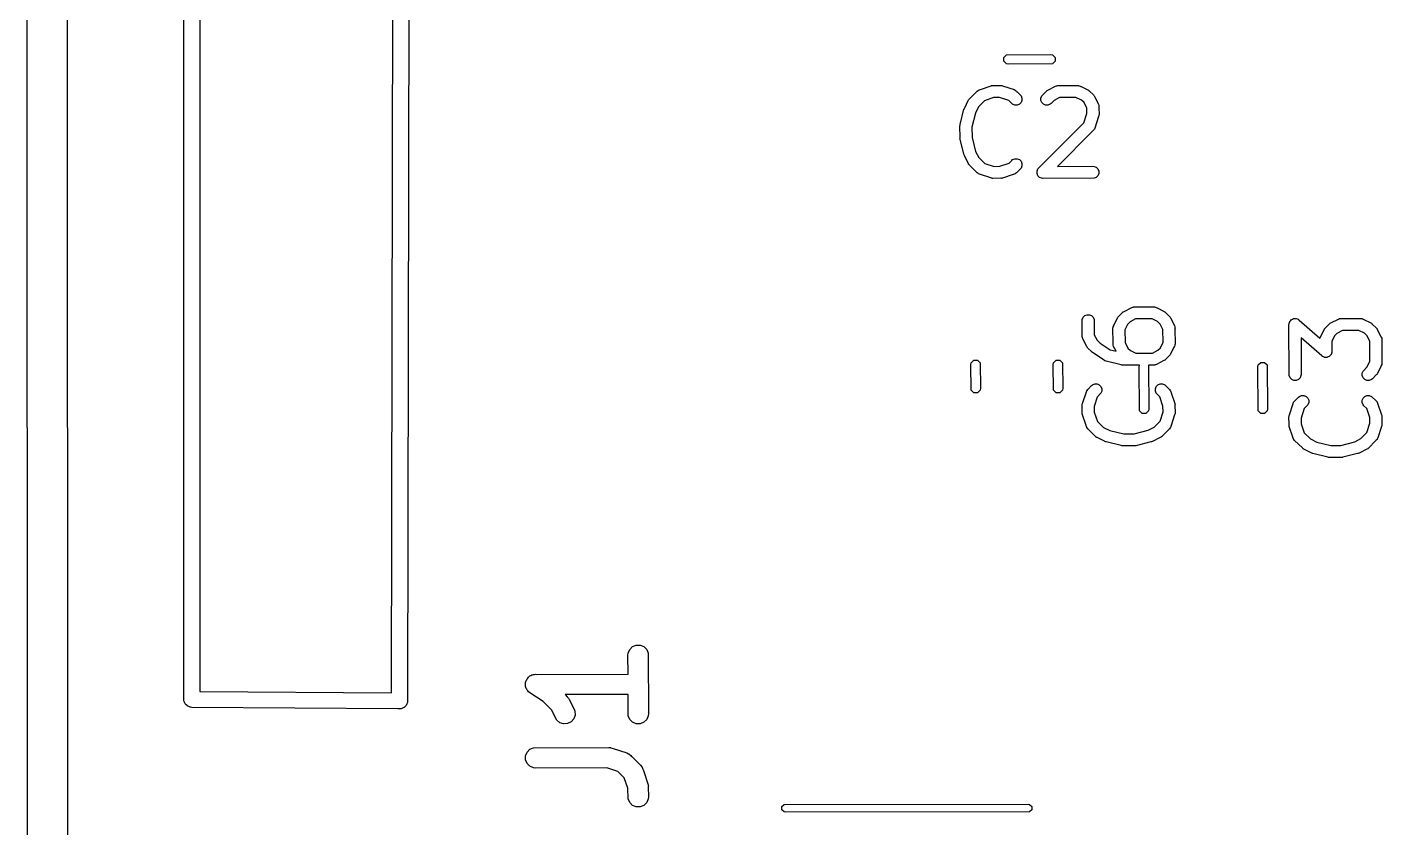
# Model space of a CAD drawing. Extents: x 94 to 206, y -143 to -44.
# Drawn here: x 129.49 to 146.26, y -108.62 to -98.71 of the extents above; entities that cross this region are included whole.
import ezdxf

# ---------------------------------------------------------------- set-up
doc = ezdxf.new("R2010")
doc.units = 0
doc.layers.add('BLACK', color=7, linetype='CONTINUOUS')

msp = doc.modelspace()

# ---------------------------------------------------------------- linework, layer by layer
at = {"layer": 'BLACK', "linetype": 'CONTINUOUS'}
for p, q in [((129.494804, -117.898773), (129.49, -80.07)), ((129.985233, -80.319975), (129.989968, -117.604773)), ((131.431919, -107.03233), (131.43, -83.7875)), ((134.243044, -83.807091), (134.2, -107.052693)), ((131.628088, -83.887482), (131.629991, -106.935107)), ((134.002105, -106.951808), (134.044817, -83.885668)), ((141.580815, -99.089539), (141.613287, -99.057067)), ((141.580815, -99.135461), (141.580815, -99.089539)), ((141.613287, -99.057067), (142.158752, -99.0525)), ((142.158752, -99.0525), (142.181713, -99.057067)), ((142.181713, -99.057067), (142.214185, -99.089539)), ((142.214185, -99.089539), (142.214185, -99.135461)), ((141.613287, -99.167933), (141.580815, -99.135461)), ((141.636248, -99.1725), (141.613287, -99.167933)), ((142.181713, -99.167933), (141.636248, -99.1725)), ((142.214185, -99.135461), (142.181713, -99.167933)), ((141.289611, -99.486379), (141.421401, -99.441168)), ((141.421401, -99.441168), (141.428656, -99.439518)), ((141.428656, -99.439518), (141.430487, -99.43876)), ((141.430487, -99.43876), (141.432083, -99.438739)), ((141.432083, -99.438739), (141.435738, -99.437908)), ((141.435738, -99.437908), (141.445038, -99.438569)), ((141.445038, -99.438569), (141.540357, -99.437319)), ((141.540357, -99.437319), (141.547762, -99.438048)), ((141.547762, -99.438048), (141.549737, -99.437908)), ((141.549737, -99.437908), (141.551223, -99.438389)), ((141.551223, -99.438389), (141.554989, -99.43876)), ((141.554989, -99.43876), (141.564352, -99.442638)), ((141.564352, -99.442638), (141.706931, -99.488787)), ((142.221102, -99.445237), (142.234833, -99.439982)), ((142.234833, -99.439982), (142.237522, -99.43979)), ((142.237522, -99.43979), (142.240011, -99.43876)), ((142.240011, -99.43876), (142.25308, -99.438685)), ((142.25308, -99.438685), (142.264023, -99.437908)), ((142.264023, -99.437908), (142.266132, -99.438611)), ((142.266132, -99.438611), (142.492738, -99.437319)), ((142.492738, -99.437319), (142.50737, -99.43876)), ((142.50737, -99.43876), (142.509859, -99.439791)), ((142.509859, -99.439791), (142.512547, -99.439982)), ((142.512547, -99.439982), (142.52554, -99.446286)), ((141.144664, -99.613508), (141.145761, -99.612388)), ((141.145761, -99.612388), (141.147774, -99.609192)), ((141.147774, -99.609192), (141.155297, -99.602667)), ((141.155297, -99.602667), (141.249229, -99.506905)), ((141.249229, -99.506905), (141.260594, -99.497577)), ((141.260594, -99.497577), (141.263084, -99.496545)), ((141.263084, -99.496545), (141.265119, -99.494781)), ((141.265119, -99.494781), (141.278081, -99.490334)), ((141.278081, -99.490334), (141.287631, -99.486379)), ((141.287631, -99.486379), (141.289611, -99.486379)), ((141.453904, -99.587203), (141.340635, -99.626061)), ((141.525283, -99.586267), (141.453904, -99.587203)), ((141.641476, -99.623876), (141.525283, -99.586267)), ((141.706931, -99.488787), (141.720356, -99.494781)), ((141.720356, -99.494781), (141.722391, -99.496546)), ((141.722391, -99.496546), (141.724882, -99.497578)), ((141.724882, -99.497578), (141.736383, -99.508681)), ((141.736383, -99.508681), (141.742463, -99.513955)), ((141.742463, -99.513955), (141.743039, -99.515108)), ((141.743039, -99.515108), (141.783866, -99.554524)), ((141.783866, -99.554524), (141.793193, -99.565889)), ((141.793193, -99.565889), (141.804392, -99.592925)), ((141.804392, -99.592925), (141.804392, -99.622188)), ((142.038227, -99.592926), (142.049426, -99.565889)), ((142.038227, -99.622188), (142.038227, -99.592926)), ((142.049426, -99.565889), (142.106372, -99.506905)), ((142.106372, -99.506905), (142.112121, -99.502186)), ((142.112121, -99.502186), (142.113421, -99.500688)), ((142.113421, -99.500688), (142.114834, -99.49996)), ((142.114834, -99.49996), (142.117737, -99.497578)), ((142.117737, -99.497578), (142.126547, -99.493928)), ((142.126547, -99.493928), (142.221102, -99.445237)), ((142.270214, -99.58723), (142.201463, -99.622633)), ((142.47295, -99.586074), (142.270214, -99.58723)), ((142.541572, -99.619371), (142.47295, -99.586074)), ((142.52554, -99.446286), (142.534406, -99.449959)), ((142.534406, -99.449959), (142.535628, -99.451181)), ((142.535628, -99.451181), (142.621517, -99.492856)), ((142.621517, -99.492856), (142.627816, -99.49682)), ((142.627816, -99.49682), (142.629644, -99.497578)), ((142.629644, -99.497578), (142.630814, -99.498708)), ((142.630814, -99.498708), (142.63396, -99.500688)), ((142.63396, -99.500688), (142.639592, -99.507182)), ((142.639592, -99.507182), (142.688628, -99.554524)), ((142.688628, -99.554524), (142.693346, -99.560273)), ((142.693346, -99.560273), (142.694845, -99.561573)), ((142.694845, -99.561573), (142.695572, -99.562986)), ((142.695572, -99.562986), (142.697955, -99.565889)), ((142.697955, -99.565889), (142.701604, -99.574699)), ((142.701604, -99.574699), (142.750296, -99.669254)), ((141.041403, -99.918589), (141.086644, -99.732224)), ((141.086644, -99.732224), (141.087029, -99.731144)), ((141.087029, -99.731144), (141.087068, -99.730605)), ((141.087068, -99.730605), (141.087653, -99.729397)), ((141.087653, -99.729397), (141.091591, -99.718378)), ((141.091591, -99.718378), (141.095675, -99.712866)), ((141.095675, -99.712866), (141.139942, -99.621635)), ((141.139942, -99.621635), (141.143906, -99.615335)), ((141.143906, -99.615335), (141.144664, -99.613508)), ((141.266356, -99.701786), (141.227631, -99.781596)), ((141.340635, -99.626061), (141.266356, -99.701786)), ((141.689165, -99.669917), (141.641476, -99.623876)), ((141.716201, -99.681116), (141.689165, -99.669917)), ((141.745464, -99.681116), (141.716201, -99.681116)), ((141.7725, -99.669917), (141.745464, -99.681116)), ((141.793193, -99.649224), (141.7725, -99.669917)), ((141.804392, -99.622188), (141.793193, -99.649224)), ((142.049426, -99.649225), (142.038227, -99.622188)), ((142.070118, -99.669917), (142.049426, -99.649225)), ((142.097155, -99.681116), (142.070118, -99.669917)), ((142.126417, -99.681116), (142.097155, -99.681116)), ((142.153454, -99.669917), (142.126417, -99.681116)), ((142.164819, -99.66059), (142.153454, -99.669917)), ((142.201463, -99.622633), (142.164819, -99.66059)), ((142.572899, -99.649615), (142.541572, -99.619371)), ((142.608421, -99.718596), (142.572899, -99.649615)), ((142.609265, -99.782959), (142.608421, -99.718596)), ((142.750296, -99.669254), (142.755551, -99.682985)), ((142.755551, -99.682985), (142.755742, -99.685674)), ((142.755742, -99.685674), (142.756773, -99.688163)), ((142.756773, -99.688163), (142.756966, -99.702904)), ((142.756966, -99.702904), (142.757625, -99.712175)), ((142.757625, -99.712175), (142.757108, -99.713725)), ((142.757108, -99.713725), (142.758214, -99.798033)), ((141.036786, -99.94089), (141.037037, -99.938336)), ((141.038053, -100.079469), (141.036786, -99.94089)), ((141.036875, -99.937244), (141.037329, -99.935372)), ((141.037037, -99.938336), (141.036875, -99.937244)), ((141.037329, -99.935372), (141.038227, -99.926258)), ((141.038227, -99.926258), (141.041403, -99.918589)), ((141.227631, -99.781596), (141.185605, -99.954719)), ((142.001807, -100.470651), (142.571826, -99.89863)), ((142.571826, -99.89863), (142.609265, -99.782959)), ((142.752895, -99.822025), (142.706746, -99.964607)), ((142.756773, -99.812665), (142.752895, -99.822025)), ((142.757143, -99.808901), (142.756773, -99.812665)), ((142.757625, -99.807414), (142.757143, -99.808901)), ((142.758214, -99.798033), (142.757484, -99.805439)), ((142.757484, -99.805439), (142.757625, -99.807414)), ((141.036875, -100.087393), (141.038053, -100.079469)), ((141.038209, -100.096417), (141.036875, -100.087393)), ((141.038227, -100.098379), (141.038209, -100.096417)), ((141.038649, -100.0994), (141.038227, -100.098379)), ((141.039025, -100.101937), (141.038649, -100.0994)), ((141.086542, -100.286635), (141.039025, -100.101937)), ((141.185605, -99.954719), (141.186747, -100.079491)), ((141.186747, -100.079491), (141.231365, -100.252921)), ((142.679301, -100.001278), (142.243789, -100.438318)), ((142.681578, -100.00014), (142.679301, -100.001278)), ((142.689249, -99.991295), (142.681578, -100.00014)), ((142.697956, -99.982558), (142.689249, -99.991295)), ((142.698987, -99.980067), (142.697956, -99.982558)), ((142.700752, -99.978033), (142.698987, -99.980067)), ((142.706746, -99.964607), (142.700752, -99.978033)), ((141.231365, -100.252921), (141.270057, -100.328058)), ((141.087068, -100.294032), (141.086542, -100.286635)), ((141.09127, -100.305014), (141.087068, -100.294032)), ((141.091591, -100.306259), (141.09127, -100.305014)), ((141.091913, -100.306694), (141.091591, -100.306259)), ((141.092323, -100.307764), (141.091913, -100.306694)), ((141.141013, -100.402316), (141.092323, -100.307764)), ((141.144663, -100.411128), (141.141013, -100.402316)), ((141.147046, -100.414032), (141.144663, -100.411128)), ((141.147774, -100.415445), (141.147046, -100.414032)), ((141.149272, -100.416744), (141.147774, -100.415445)), ((141.153991, -100.422494), (141.149272, -100.416744)), ((141.24216, -100.508979), (141.153991, -100.422494)), ((141.270057, -100.328058), (141.344265, -100.400848)), ((141.344265, -100.400848), (141.460192, -100.43837)), ((141.460192, -100.43837), (141.53157, -100.437434)), ((141.53157, -100.437434), (141.644277, -100.398769)), ((141.644277, -100.398769), (141.677799, -100.364048)), ((141.677799, -100.364048), (141.689165, -100.35472)), ((141.689165, -100.35472), (141.716201, -100.343521)), ((141.716201, -100.343521), (141.745464, -100.343521)), ((141.745464, -100.343521), (141.7725, -100.354719)), ((141.7725, -100.354719), (141.793193, -100.375412)), ((141.793193, -100.375412), (141.804392, -100.402448)), ((141.804392, -100.431711), (141.793194, -100.458747)), ((141.804392, -100.402448), (141.804392, -100.431711)), ((142.243789, -100.438318), (142.683214, -100.437319)), ((142.683214, -100.437319), (142.697846, -100.43876)), ((142.697846, -100.43876), (142.724882, -100.449959)), ((142.724882, -100.449959), (142.745574, -100.470651)), ((141.243012, -100.510683), (141.24216, -100.508979)), ((141.250656, -100.517313), (141.243012, -100.510683)), ((141.260594, -100.527061), (141.250656, -100.517313)), ((141.263084, -100.528092), (141.260594, -100.527061)), ((141.265119, -100.529857), (141.263084, -100.528092)), ((141.278545, -100.535851), (141.265119, -100.529857)), ((141.421126, -100.582), (141.278545, -100.535851)), ((141.430487, -100.585878), (141.421126, -100.582)), ((141.43425, -100.586248), (141.430487, -100.585878)), ((141.435738, -100.58673), (141.43425, -100.586248)), ((141.437712, -100.586589), (141.435738, -100.58673)), ((141.445119, -100.587319), (141.437712, -100.586589)), ((141.540436, -100.586068), (141.445119, -100.587319)), ((141.549737, -100.58673), (141.540436, -100.586068)), ((141.553391, -100.585898), (141.549737, -100.58673)), ((141.554989, -100.585878), (141.553391, -100.585898)), ((141.55682, -100.585119), (141.554989, -100.585878)), ((141.564074, -100.58347), (141.55682, -100.585119)), ((141.695864, -100.538259), (141.564074, -100.58347)), ((141.697846, -100.538259), (141.695864, -100.538259)), ((141.707398, -100.534302), (141.697846, -100.538259)), ((141.720356, -100.529857), (141.707398, -100.534302)), ((141.722391, -100.528091), (141.720356, -100.529857)), ((141.724882, -100.52706), (141.722391, -100.528091)), ((141.736248, -100.517732), (141.724882, -100.52706)), ((141.793194, -100.458747), (141.736248, -100.517732)), ((141.990608, -100.497687), (142.001807, -100.470651)), ((141.990608, -100.526951), (141.990608, -100.497687)), ((142.001807, -100.553987), (141.990608, -100.526951)), ((142.022499, -100.574679), (142.001807, -100.553987)), ((142.049535, -100.585878), (142.022499, -100.574679)), ((142.064167, -100.587319), (142.049535, -100.585878)), ((142.697846, -100.585878), (142.064167, -100.587319)), ((142.724882, -100.574679), (142.697846, -100.585878)), ((142.745574, -100.553987), (142.724882, -100.574679)), ((142.745574, -100.470651), (142.756773, -100.497687)), ((142.756773, -100.526951), (142.745574, -100.553987)), ((142.756773, -100.497687), (142.756773, -100.526951)), ((142.562459, -102.305355), (142.583151, -102.284663)), ((142.583151, -102.284663), (142.610187, -102.273464)), ((142.610187, -102.273464), (142.639451, -102.273464)), ((142.639451, -102.273464), (142.666487, -102.284663)), ((142.666487, -102.284663), (142.687179, -102.305355)), ((142.99414, -102.301039), (143.000634, -102.295406)), ((143.000634, -102.295406), (143.047976, -102.246371)), ((143.047976, -102.246371), (143.053725, -102.241652)), ((143.053725, -102.241652), (143.055025, -102.240154)), ((143.055025, -102.240154), (143.056438, -102.239426)), ((143.056438, -102.239426), (143.059341, -102.237044)), ((143.059341, -102.237044), (143.068151, -102.233394)), ((143.068151, -102.233394), (143.162706, -102.184703)), ((143.162706, -102.184703), (143.176437, -102.179448)), ((143.176437, -102.179448), (143.179126, -102.179256)), ((143.179126, -102.179256), (143.181615, -102.178226)), ((143.181615, -102.178226), (143.194684, -102.178151)), ((143.194684, -102.178151), (143.205627, -102.177374)), ((143.205627, -102.177374), (143.207736, -102.178077)), ((143.207736, -102.178077), (143.434342, -102.176785)), ((143.434342, -102.176785), (143.448974, -102.178226)), ((143.448974, -102.178226), (143.451463, -102.179257)), ((143.451463, -102.179257), (143.454151, -102.179448)), ((143.454151, -102.179448), (143.467144, -102.185752)), ((143.467144, -102.185752), (143.47601, -102.189425)), ((143.47601, -102.189425), (143.477232, -102.190647)), ((143.477232, -102.190647), (143.563121, -102.232322)), ((143.563121, -102.232322), (143.569417, -102.236285)), ((143.569417, -102.236285), (143.571247, -102.237043)), ((143.571247, -102.237043), (143.572418, -102.238174)), ((143.572418, -102.238174), (143.575564, -102.240154)), ((143.575564, -102.240154), (143.581195, -102.246647)), ((143.581195, -102.246647), (143.630232, -102.293989)), ((143.630232, -102.293989), (143.63495, -102.299738)), ((142.549819, -102.347023), (142.55126, -102.332391)), ((142.551077, -102.52611), (142.549819, -102.347023)), ((142.55126, -102.332391), (142.562459, -102.305355)), ((142.687179, -102.305355), (142.698378, -102.332391)), ((142.698378, -102.332391), (142.699709, -102.521887)), ((142.930771, -102.442261), (142.932212, -102.427629)), ((142.932029, -102.621348), (142.930771, -102.442261)), ((142.932212, -102.427629), (142.933243, -102.425139)), ((142.933243, -102.425139), (142.933434, -102.422452)), ((142.933434, -102.422452), (142.939738, -102.409458)), ((142.939738, -102.409458), (142.943411, -102.400593)), ((142.943411, -102.400593), (142.944633, -102.39937)), ((142.944633, -102.39937), (142.986308, -102.313482)), ((142.986308, -102.313482), (142.990272, -102.307182)), ((142.990272, -102.307182), (142.99103, -102.305355)), ((142.99103, -102.305355), (142.99216, -102.304184)), ((142.99216, -102.304184), (142.99414, -102.301039)), ((143.112823, -102.393426), (143.079571, -102.461956)), ((143.079571, -102.461956), (143.080661, -102.617125)), ((143.143067, -102.362099), (143.112823, -102.393426)), ((143.211818, -102.326696), (143.143067, -102.362099)), ((143.414554, -102.32554), (143.211818, -102.326696)), ((143.483176, -102.358837), (143.414554, -102.32554)), ((143.514504, -102.389082), (143.483176, -102.358837)), ((143.549928, -102.457872), (143.514504, -102.389082)), ((143.551018, -102.613041), (143.549928, -102.457872)), ((143.63495, -102.299738), (143.63645, -102.301039)), ((143.63645, -102.301039), (143.637177, -102.302452)), ((143.637177, -102.302452), (143.63956, -102.305355)), ((143.63956, -102.305355), (143.643209, -102.314165)), ((143.643209, -102.314165), (143.691901, -102.40872)), ((143.691901, -102.40872), (143.697156, -102.422451)), ((143.697156, -102.422451), (143.697347, -102.42514)), ((143.697347, -102.42514), (143.698378, -102.427629)), ((143.698378, -102.427629), (143.698471, -102.440968)), ((143.698471, -102.440968), (143.69923, -102.451641)), ((143.69923, -102.451641), (143.69856, -102.453648)), ((143.69856, -102.453648), (143.699819, -102.632737)), ((145.109819, -102.394285), (145.110581, -102.386546)), ((145.11126, -103.027964), (145.109819, -102.394285)), ((145.11045, -102.384579), (145.110908, -102.383223)), ((145.110581, -102.386546), (145.11045, -102.384579)), ((145.110908, -102.383223), (145.11126, -102.379653)), ((145.11126, -102.379653), (145.115923, -102.368395)), ((145.115923, -102.368395), (145.119825, -102.356858)), ((145.119825, -102.356858), (145.12149, -102.354953)), ((145.12149, -102.354953), (145.122459, -102.352617)), ((145.122459, -102.352617), (145.131069, -102.344006)), ((145.131069, -102.344006), (145.139095, -102.334834)), ((145.139095, -102.334834), (145.141364, -102.333711)), ((145.141364, -102.333711), (145.143151, -102.331925)), ((145.143151, -102.331925), (145.154401, -102.327264)), ((145.154401, -102.327264), (145.165327, -102.321862)), ((145.165327, -102.321862), (145.16785, -102.321693)), ((145.16785, -102.321693), (145.170187, -102.320726)), ((145.170187, -102.320726), (145.182372, -102.320726)), ((145.182372, -102.320726), (145.194525, -102.319916)), ((145.194525, -102.319916), (145.19692, -102.320726)), ((145.19692, -102.320726), (145.199451, -102.320726)), ((145.199451, -102.320726), (145.210708, -102.325389)), ((145.210708, -102.325389), (145.222246, -102.329291)), ((145.222246, -102.329291), (145.22417, -102.330965)), ((145.22417, -102.330965), (145.226487, -102.331925)), ((145.226487, -102.331925), (145.234619, -102.340057)), ((145.234619, -102.340057), (145.493413, -102.56524)), ((145.504633, -102.54187), (145.546308, -102.455982)), ((145.546308, -102.455982), (145.550272, -102.449682)), ((145.550272, -102.449682), (145.55103, -102.447855)), ((145.55103, -102.447855), (145.55216, -102.446684)), ((145.55216, -102.446684), (145.55414, -102.443539)), ((145.55414, -102.443539), (145.560634, -102.437906)), ((145.560634, -102.437906), (145.607976, -102.388871)), ((145.607976, -102.388871), (145.613725, -102.384152)), ((145.613725, -102.384152), (145.615025, -102.382654)), ((145.615025, -102.382654), (145.616438, -102.381926)), ((145.616438, -102.381926), (145.619341, -102.379544)), ((145.619341, -102.379544), (145.628151, -102.375894)), ((145.628151, -102.375894), (145.722706, -102.327203)), ((145.722706, -102.327203), (145.736437, -102.321948)), ((145.736437, -102.321948), (145.739126, -102.321756)), ((145.739126, -102.321756), (145.741615, -102.320726)), ((145.741615, -102.320726), (145.754684, -102.320651)), ((145.754684, -102.320651), (145.765627, -102.319874)), ((145.765627, -102.319874), (145.767736, -102.320577)), ((145.767736, -102.320577), (145.994342, -102.319285)), ((145.994342, -102.319285), (146.008974, -102.320726)), ((146.008974, -102.320726), (146.011463, -102.321757)), ((146.011463, -102.321757), (146.014151, -102.321948)), ((146.014151, -102.321948), (146.027144, -102.328252)), ((146.027144, -102.328252), (146.03601, -102.331925)), ((146.03601, -102.331925), (146.037232, -102.333147)), ((146.037232, -102.333147), (146.123121, -102.374822)), ((146.123121, -102.374822), (146.129417, -102.378785)), ((146.129417, -102.378785), (146.131247, -102.379543)), ((146.131247, -102.379543), (146.132418, -102.380674)), ((146.132418, -102.380674), (146.135564, -102.382654)), ((146.135564, -102.382654), (146.141195, -102.389147)), ((146.141195, -102.389147), (146.190232, -102.436489)), ((146.190232, -102.436489), (146.19495, -102.442238)), ((146.19495, -102.442238), (146.19645, -102.443539)), ((146.19645, -102.443539), (146.197177, -102.444952)), ((146.197177, -102.444952), (146.19956, -102.447855)), ((146.19956, -102.447855), (146.203209, -102.456665)), ((146.203209, -102.456665), (146.251901, -102.55122)), ((142.550408, -102.528118), (142.551077, -102.52611)), ((142.551166, -102.53879), (142.550408, -102.528118)), ((142.55126, -102.552131), (142.551166, -102.53879)), ((142.552291, -102.55462), (142.55126, -102.552131)), ((142.552482, -102.557308), (142.552291, -102.55462)), ((142.557737, -102.57104), (142.552482, -102.557308)), ((142.606429, -102.665596), (142.557737, -102.57104)), ((142.699709, -102.521887), (142.735133, -102.590678)), ((142.735133, -102.590678), (142.772154, -102.626419)), ((142.772154, -102.626419), (142.89654, -102.70796)), ((142.93136, -102.623356), (142.932029, -102.621348)), ((142.932118, -102.634028), (142.93136, -102.623356)), ((143.080661, -102.617125), (143.116085, -102.685916)), ((143.517767, -102.68157), (143.551018, -102.613041)), ((145.51597, -102.781845), (145.258783, -102.55806)), ((145.258783, -102.55806), (145.259819, -103.013332)), ((145.493413, -102.56524), (145.493434, -102.564952)), ((145.493434, -102.564952), (145.499738, -102.551958)), ((145.499738, -102.551958), (145.503411, -102.543093)), ((145.503411, -102.543093), (145.504633, -102.54187)), ((145.672823, -102.535926), (145.639642, -102.604308)), ((145.639642, -102.604308), (145.640771, -102.727618)), ((145.703067, -102.504599), (145.672823, -102.535926)), ((145.771818, -102.469196), (145.703067, -102.504599)), ((145.974554, -102.46804), (145.771818, -102.469196)), ((146.043176, -102.501337), (145.974554, -102.46804)), ((146.074504, -102.531582), (146.043176, -102.501337)), ((146.109893, -102.600304), (146.074504, -102.531582)), ((146.111094, -102.850623), (146.109893, -102.600304)), ((146.251901, -102.55122), (146.257156, -102.564951)), ((146.257156, -102.564951), (146.257347, -102.56764)), ((146.257347, -102.56764), (146.258378, -102.570129)), ((146.258378, -102.570129), (146.258439, -102.58302)), ((146.258439, -102.58302), (146.25923, -102.594141)), ((146.25923, -102.594141), (146.258503, -102.59632)), ((146.258503, -102.59632), (146.259819, -102.870475)), ((142.610078, -102.674405), (142.606429, -102.665596)), ((142.61246, -102.677307), (142.610078, -102.674405)), ((142.613188, -102.678721), (142.61246, -102.677307)), ((142.614686, -102.68002), (142.613188, -102.678721)), ((142.619405, -102.68577), (142.614686, -102.68002)), ((142.663958, -102.728783), (142.619405, -102.68577)), ((142.667079, -102.733444), (142.663958, -102.728783)), ((142.678325, -102.742655), (142.667079, -102.733444)), ((142.678389, -102.742716), (142.678325, -102.742655)), ((142.678411, -102.742725), (142.678389, -102.742716)), ((142.678454, -102.74276), (142.678411, -102.742725)), ((142.822367, -102.837102), (142.678454, -102.74276)), ((142.89654, -102.70796), (142.969241, -102.725609)), ((142.932212, -102.647369), (142.932118, -102.634028)), ((142.933243, -102.649858), (142.932212, -102.647369)), ((142.933434, -102.652546), (142.933243, -102.649858)), ((142.938689, -102.666278), (142.933434, -102.652546)), ((142.969241, -102.725609), (142.938689, -102.666278)), ((143.116085, -102.685916), (143.147413, -102.716161)), ((143.147413, -102.716161), (143.215115, -102.749011)), ((143.215115, -102.749011), (143.418833, -102.748269)), ((143.418833, -102.748269), (143.487521, -102.712897)), ((143.487521, -102.712897), (143.517767, -102.68157)), ((143.629953, -102.779592), (143.582612, -102.828628)), ((143.63645, -102.773959), (143.629953, -102.779592)), ((143.638429, -102.770813), (143.63645, -102.773959)), ((143.63956, -102.769643), (143.638429, -102.770813)), ((143.640317, -102.767815), (143.63956, -102.769643)), ((143.644282, -102.761516), (143.640317, -102.767815)), ((143.685957, -102.675626), (143.644282, -102.761516)), ((143.687179, -102.674405), (143.685957, -102.675626)), ((143.690848, -102.665545), (143.687179, -102.674405)), ((143.697156, -102.652547), (143.690848, -102.665545)), ((143.697347, -102.649857), (143.697156, -102.652547)), ((143.698378, -102.647369), (143.697347, -102.649857)), ((143.699819, -102.632737), (143.698378, -102.647369)), ((145.524103, -102.789978), (145.51597, -102.781845)), ((145.526419, -102.790937), (145.524103, -102.789978)), ((145.528344, -102.792612), (145.526419, -102.790937)), ((145.539881, -102.796513), (145.528344, -102.792612)), ((145.551139, -102.801177), (145.539881, -102.796513)), ((145.596188, -102.794638), (145.585263, -102.800041)), ((145.607439, -102.789978), (145.596188, -102.794638)), ((145.609225, -102.788191), (145.607439, -102.789978)), ((145.611495, -102.787069), (145.609225, -102.788191)), ((145.61952, -102.777896), (145.611495, -102.787069)), ((145.628131, -102.769286), (145.61952, -102.777896)), ((145.629099, -102.766949), (145.628131, -102.769286)), ((145.630765, -102.765045), (145.629099, -102.766949)), ((145.634666, -102.753507), (145.630765, -102.765045)), ((145.63933, -102.74225), (145.634666, -102.753507)), ((145.639681, -102.738679), (145.63933, -102.74225)), ((145.64014, -102.737324), (145.639681, -102.738679)), ((145.640771, -102.727618), (145.640008, -102.735356)), ((145.640008, -102.735356), (145.64014, -102.737324)), ((141.17, -102.891233), (141.174567, -102.868272)), ((141.174567, -103.206728), (141.17, -102.891233)), ((141.174567, -102.868272), (141.207039, -102.8358)), ((141.207039, -102.8358), (141.252961, -102.8358)), ((141.252961, -102.8358), (141.285433, -102.868272)), ((141.285433, -102.868272), (141.29, -103.183767)), ((142.19, -102.891233), (142.194567, -102.868272)), ((142.194567, -103.206728), (142.19, -102.891233)), ((142.194567, -102.868272), (142.227039, -102.8358)), ((142.227039, -102.8358), (142.272961, -102.8358)), ((142.272961, -102.8358), (142.305433, -102.868272)), ((142.305433, -102.868272), (142.31, -103.183767)), ((142.830878, -102.843408), (142.822367, -102.837102)), ((142.833315, -102.844279), (142.830878, -102.843408)), ((142.834286, -102.844915), (142.833315, -102.844279)), ((142.8361, -102.845273), (142.834286, -102.844915)), ((142.844724, -102.848355), (142.8361, -102.845273)), ((143.031089, -102.893595), (142.844724, -102.848355)), ((143.038758, -102.896772), (143.031089, -102.893595)), ((143.047872, -102.897669), (143.038758, -102.896772)), ((143.049744, -102.898124), (143.047872, -102.897669)), ((143.050836, -102.897961), (143.049744, -102.898124)), ((143.05339, -102.898213), (143.050836, -102.897961)), ((143.259233, -102.897462), (143.05339, -102.898213)), ((143.255, -102.918748), (143.259233, -102.897462)), ((143.259567, -103.464213), (143.255, -102.918748)), ((143.422692, -102.896867), (143.370443, -102.897057)), ((143.370443, -102.897057), (143.375, -103.441252)), ((143.424961, -102.897624), (143.422692, -102.896867)), ((143.436302, -102.896818), (143.424961, -102.897624)), ((143.448974, -102.896772), (143.436302, -102.896818)), ((143.451463, -102.89574), (143.448974, -102.896772)), ((143.454151, -102.89555), (143.451463, -102.89574)), ((143.467883, -102.890295), (143.454151, -102.89555)), ((143.562435, -102.841604), (143.467883, -102.890295)), ((143.571247, -102.837955), (143.562435, -102.841604)), ((143.574151, -102.835571), (143.571247, -102.837955)), ((143.575564, -102.834844), (143.574151, -102.835571)), ((143.576863, -102.833345), (143.575564, -102.834844)), ((143.582612, -102.828628), (143.576863, -102.833345)), ((144.725, -102.918748), (144.729567, -102.895787)), ((144.729567, -103.464213), (144.725, -102.918748)), ((144.729567, -102.895787), (144.762039, -102.863315)), ((144.762039, -102.863315), (144.807961, -102.863315)), ((144.807961, -102.863315), (144.840433, -102.895787)), ((144.840433, -102.895787), (144.845, -103.441252)), ((145.55367, -102.801177), (145.551139, -102.801177)), ((145.556065, -102.801987), (145.55367, -102.801177)), ((145.568218, -102.801177), (145.556065, -102.801987)), ((145.580403, -102.801177), (145.568218, -102.801177)), ((145.582739, -102.800209), (145.580403, -102.801177)), ((145.585263, -102.800041), (145.582739, -102.800209)), ((146.02722, -102.971664), (146.077767, -102.919308)), ((146.077767, -102.919308), (146.111094, -102.850623)), ((146.245957, -102.913364), (146.204282, -102.999254)), ((146.247179, -102.912143), (146.245957, -102.913364)), ((146.250848, -102.903283), (146.247179, -102.912143)), ((146.257156, -102.890285), (146.250848, -102.903283)), ((146.257347, -102.887595), (146.257156, -102.890285)), ((146.258378, -102.885107), (146.257347, -102.887595)), ((146.259819, -102.870475), (146.258378, -102.885107)), ((142.678389, -103.141806), (142.705425, -103.130607)), ((142.705425, -103.130607), (142.734688, -103.130607)), ((142.734688, -103.130607), (142.761724, -103.141806)), ((143.487912, -103.141806), (143.514948, -103.130607)), ((143.514948, -103.130607), (143.544211, -103.130607)), ((143.544211, -103.130607), (143.571247, -103.141805)), ((145.122459, -103.055), (145.11126, -103.027964)), ((145.143151, -103.075692), (145.122459, -103.055)), ((145.170187, -103.086891), (145.143151, -103.075692)), ((145.199451, -103.086891), (145.170187, -103.086891)), ((145.226487, -103.075692), (145.199451, -103.086891)), ((145.247179, -103.055), (145.226487, -103.075692)), ((145.258378, -103.027964), (145.247179, -103.055)), ((145.259819, -103.013332), (145.258378, -103.027964)), ((146.016021, -102.9987), (146.02722, -102.971664)), ((146.016021, -103.027963), (146.016021, -102.9987)), ((146.027219, -103.054999), (146.016021, -103.027963)), ((146.047912, -103.075692), (146.027219, -103.054999)), ((146.074948, -103.086891), (146.047912, -103.075692)), ((146.104211, -103.086891), (146.074948, -103.086891)), ((146.131247, -103.075693), (146.104211, -103.086891)), ((146.142612, -103.066366), (146.131247, -103.075693)), ((146.189953, -103.01733), (146.142612, -103.066366)), ((146.19645, -103.011697), (146.189953, -103.01733)), ((146.198429, -103.008551), (146.19645, -103.011697)), ((146.19956, -103.007381), (146.198429, -103.008551)), ((146.200317, -103.005553), (146.19956, -103.007381)), ((146.204282, -102.999254), (146.200317, -103.005553)), ((141.207039, -103.2392), (141.174567, -103.206728)), ((141.252961, -103.2392), (141.207039, -103.2392)), ((141.285433, -103.206728), (141.252961, -103.2392)), ((141.29, -103.183767), (141.285433, -103.206728)), ((142.227039, -103.2392), (142.194567, -103.206728)), ((142.272961, -103.2392), (142.227039, -103.2392)), ((142.305433, -103.206728), (142.272961, -103.2392)), ((142.31, -103.183767), (142.305433, -103.206728)), ((142.555138, -103.370646), (142.601287, -103.228068)), ((142.601287, -103.228068), (142.607281, -103.214643)), ((142.607281, -103.214643), (142.609046, -103.212607)), ((142.609046, -103.212607), (142.610078, -103.210117)), ((142.610078, -103.210117), (142.621181, -103.198615)), ((142.621181, -103.198615), (142.626455, -103.192536)), ((142.626455, -103.192536), (142.627608, -103.191959)), ((142.627608, -103.191959), (142.667024, -103.151133)), ((142.667024, -103.151133), (142.678389, -103.141806)), ((142.736376, -103.293522), (142.698767, -103.409715)), ((142.782417, -103.245834), (142.736376, -103.293522)), ((142.761724, -103.141806), (142.782417, -103.162499)), ((142.782417, -103.162499), (142.793616, -103.189535)), ((142.793616, -103.218798), (142.782417, -103.245834)), ((142.793616, -103.189535), (142.793616, -103.218798)), ((143.456021, -103.189535), (143.467219, -103.162499)), ((143.456021, -103.218798), (143.456021, -103.189535)), ((143.46722, -103.245834), (143.456021, -103.218798)), ((143.467219, -103.162499), (143.487912, -103.141806)), ((143.476548, -103.2572), (143.46722, -103.245834)), ((143.51127, -103.290721), (143.476548, -103.2572)), ((143.549934, -103.403427), (143.51127, -103.290721)), ((143.571247, -103.141805), (143.630232, -103.198751)), ((143.630232, -103.198751), (143.63956, -103.210117)), ((143.63956, -103.210117), (143.64059, -103.212605)), ((143.64059, -103.212605), (143.642357, -103.214642)), ((143.642357, -103.214642), (143.646804, -103.227605)), ((143.646804, -103.227605), (143.650759, -103.237153)), ((143.650759, -103.237153), (143.650759, -103.239133)), ((143.650759, -103.239133), (143.69597, -103.370924)), ((145.187608, -103.334459), (145.227024, -103.293633)), ((145.227024, -103.293633), (145.238389, -103.284306)), ((145.238389, -103.284306), (145.265425, -103.273107)), ((145.265425, -103.273107), (145.294688, -103.273107)), ((145.294688, -103.273107), (145.321724, -103.284306)), ((145.321724, -103.284306), (145.342417, -103.304999)), ((146.027219, -103.304999), (146.047912, -103.284306)), ((146.047912, -103.284306), (146.074948, -103.273107)), ((146.074948, -103.273107), (146.104211, -103.273107)), ((146.104211, -103.273107), (146.131247, -103.284305)), ((146.131247, -103.284305), (146.190232, -103.341251)), ((142.549819, -103.394642), (142.550548, -103.387236)), ((142.551069, -103.489959), (142.549819, -103.394642)), ((142.550408, -103.385262), (142.550889, -103.383775)), ((142.550548, -103.387236), (142.550408, -103.385262)), ((142.550889, -103.383775), (142.55126, -103.38001)), ((142.55126, -103.38001), (142.555138, -103.370646)), ((142.698767, -103.409715), (142.699703, -103.481093)), ((143.292039, -103.496685), (143.259567, -103.464213)), ((143.370433, -103.464213), (143.337961, -103.496685)), ((143.375, -103.441252), (143.370433, -103.464213)), ((143.55087, -103.474806), (143.549934, -103.403427)), ((143.69597, -103.370924), (143.697619, -103.378179)), ((143.697619, -103.378179), (143.698378, -103.38001)), ((143.698378, -103.38001), (143.698398, -103.381606)), ((143.698398, -103.381606), (143.69923, -103.385261)), ((143.69923, -103.385261), (143.698568, -103.394561)), ((143.698568, -103.394561), (143.699819, -103.48988)), ((144.762039, -103.496685), (144.729567, -103.464213)), ((144.840433, -103.464213), (144.807961, -103.496685)), ((144.845, -103.441252), (144.840433, -103.464213)), ((145.115138, -103.513146), (145.161287, -103.370568)), ((145.161287, -103.370568), (145.167281, -103.357143)), ((145.167281, -103.357143), (145.169046, -103.355107)), ((145.169046, -103.355107), (145.170078, -103.352617)), ((145.170078, -103.352617), (145.181181, -103.341115)), ((145.181181, -103.341115), (145.186455, -103.335036)), ((145.186455, -103.335036), (145.187608, -103.334459)), ((145.296376, -103.436022), (145.258767, -103.552215)), ((145.342417, -103.388334), (145.296376, -103.436022)), ((145.342417, -103.304999), (145.353616, -103.332035)), ((145.353616, -103.361298), (145.342417, -103.388334)), ((145.353616, -103.332035), (145.353616, -103.361298)), ((146.016021, -103.332035), (146.027219, -103.304999)), ((146.016021, -103.361298), (146.016021, -103.332035)), ((146.02722, -103.388334), (146.016021, -103.361298)), ((146.036548, -103.3997), (146.02722, -103.388334)), ((146.07127, -103.433221), (146.036548, -103.3997)), ((146.109934, -103.545927), (146.07127, -103.433221)), ((146.190232, -103.341251), (146.19956, -103.352617)), ((146.19956, -103.352617), (146.20059, -103.355105)), ((146.20059, -103.355105), (146.202357, -103.357142)), ((146.202357, -103.357142), (146.206804, -103.370105)), ((146.206804, -103.370105), (146.210759, -103.379653)), ((146.210759, -103.379653), (146.210759, -103.381633)), ((146.210759, -103.381633), (146.25597, -103.513424)), ((142.550408, -103.49926), (142.551069, -103.489959)), ((142.551239, -103.502914), (142.550408, -103.49926)), ((142.55126, -103.504512), (142.551239, -103.502914)), ((142.552018, -103.506343), (142.55126, -103.504512)), ((142.553668, -103.513597), (142.552018, -103.506343)), ((142.598879, -103.645387), (142.553668, -103.513597)), ((142.699703, -103.481093), (142.738562, -103.594365)), ((142.738562, -103.594365), (142.814286, -103.668642)), ((143.337961, -103.496685), (143.292039, -103.496685)), ((143.440558, -103.664941), (143.513348, -103.590733)), ((143.513348, -103.590733), (143.55087, -103.474806)), ((143.6945, -103.513872), (143.648351, -103.656454)), ((143.698378, -103.504512), (143.6945, -103.513872)), ((143.698748, -103.500748), (143.698378, -103.504512)), ((143.69923, -103.499261), (143.698748, -103.500748)), ((143.699819, -103.48988), (143.699089, -103.497286)), ((143.699089, -103.497286), (143.69923, -103.499261)), ((144.807961, -103.496685), (144.762039, -103.496685)), ((145.109819, -103.537142), (145.110548, -103.529736)), ((145.111069, -103.632459), (145.109819, -103.537142)), ((145.110408, -103.527762), (145.110889, -103.526275)), ((145.110548, -103.529736), (145.110408, -103.527762)), ((145.110408, -103.64176), (145.111069, -103.632459)), ((145.110889, -103.526275), (145.11126, -103.52251)), ((145.11126, -103.52251), (145.115138, -103.513146)), ((145.258767, -103.552215), (145.259703, -103.623593)), ((145.259703, -103.623593), (145.298562, -103.736865)), ((146.073348, -103.733233), (146.11087, -103.617306)), ((146.11087, -103.617306), (146.109934, -103.545927)), ((146.25597, -103.513424), (146.257619, -103.520679)), ((146.257619, -103.520679), (146.258378, -103.52251)), ((146.258378, -103.52251), (146.258398, -103.524106)), ((146.258398, -103.524106), (146.25923, -103.527761)), ((146.25923, -103.527761), (146.258568, -103.537061)), ((146.258568, -103.537061), (146.259819, -103.63238)), ((146.259819, -103.63238), (146.259089, -103.639786)), ((142.598879, -103.647368), (142.598879, -103.645387)), ((142.602834, -103.656917), (142.598879, -103.647368)), ((142.607281, -103.669879), (142.602834, -103.656917)), ((142.609046, -103.671914), (142.607281, -103.669879)), ((142.610078, -103.674405), (142.609046, -103.671914)), ((142.619405, -103.68577), (142.610078, -103.674405)), ((142.715172, -103.779707), (142.619405, -103.68577)), ((142.721692, -103.787225), (142.715172, -103.779707)), ((142.724885, -103.789235), (142.721692, -103.787225)), ((142.726008, -103.790336), (142.724885, -103.789235)), ((142.72784, -103.791094), (142.726008, -103.790336)), ((142.734135, -103.795057), (142.72784, -103.791094)), ((142.825367, -103.839325), (142.734135, -103.795057)), ((142.814286, -103.668642), (142.894096, -103.707367)), ((142.894096, -103.707367), (143.067219, -103.749393)), ((143.067219, -103.749393), (143.191991, -103.748251)), ((143.191991, -103.748251), (143.365421, -103.703633)), ((143.365421, -103.703633), (143.440558, -103.664941)), ((143.514816, -103.793985), (143.420264, -103.842676)), ((143.523628, -103.790336), (143.514816, -103.793985)), ((143.526532, -103.787952), (143.523628, -103.790336)), ((143.527945, -103.787225), (143.526532, -103.787952)), ((143.529244, -103.785726), (143.527945, -103.787225)), ((143.534994, -103.781008), (143.529244, -103.785726)), ((143.621479, -103.692838), (143.534994, -103.781008)), ((143.623183, -103.691987), (143.621479, -103.692838)), ((143.629813, -103.684342), (143.623183, -103.691987)), ((143.639561, -103.674405), (143.629813, -103.684342)), ((143.640592, -103.671914), (143.639561, -103.674405)), ((143.642357, -103.66988), (143.640592, -103.671914)), ((143.648351, -103.656454), (143.642357, -103.66988)), ((145.111239, -103.645414), (145.110408, -103.64176)), ((145.11126, -103.647012), (145.111239, -103.645414)), ((145.112018, -103.648843), (145.11126, -103.647012)), ((145.113668, -103.656097), (145.112018, -103.648843)), ((145.158879, -103.787887), (145.113668, -103.656097)), ((145.158879, -103.789868), (145.158879, -103.787887)), ((145.162834, -103.799417), (145.158879, -103.789868)), ((145.167281, -103.812379), (145.162834, -103.799417)), ((145.298562, -103.736865), (145.374286, -103.811142)), ((146.000558, -103.807441), (146.073348, -103.733233)), ((146.208351, -103.798954), (146.202357, -103.81238)), ((146.2545, -103.656372), (146.208351, -103.798954)), ((146.258378, -103.647012), (146.2545, -103.656372)), ((146.258748, -103.643248), (146.258378, -103.647012)), ((146.25923, -103.641761), (146.258748, -103.643248)), ((146.259089, -103.639786), (146.25923, -103.641761)), ((142.830878, -103.843408), (142.825367, -103.839325)), ((142.841893, -103.847343), (142.830878, -103.843408)), ((142.843104, -103.847931), (142.841893, -103.847343)), ((142.843644, -103.847969), (142.843104, -103.847931)), ((142.844724, -103.848355), (142.843644, -103.847969)), ((143.031089, -103.893595), (142.844724, -103.848355)), ((143.038758, -103.896772), (143.031089, -103.893595)), ((143.047872, -103.897669), (143.038758, -103.896772)), ((143.049744, -103.898124), (143.047872, -103.897669)), ((143.050836, -103.897961), (143.049744, -103.898124)), ((143.05339, -103.898213), (143.050836, -103.897961)), ((143.191969, -103.896945), (143.05339, -103.898213)), ((143.199893, -103.898124), (143.191969, -103.896945)), ((143.208917, -103.896789), (143.199893, -103.898124)), ((143.210879, -103.896772), (143.208917, -103.896789)), ((143.2119, -103.896349), (143.210879, -103.896772)), ((143.214437, -103.895974), (143.2119, -103.896349)), ((143.399135, -103.848456), (143.214437, -103.895974)), ((143.406532, -103.847931), (143.399135, -103.848456)), ((143.417514, -103.843728), (143.406532, -103.847931)), ((143.418759, -103.843408), (143.417514, -103.843728)), ((143.419194, -103.843085), (143.418759, -103.843408)), ((143.420264, -103.842676), (143.419194, -103.843085)), ((145.169046, -103.814414), (145.167281, -103.812379)), ((145.170078, -103.816905), (145.169046, -103.814414)), ((145.179405, -103.82827), (145.170078, -103.816905)), ((145.275172, -103.922207), (145.179405, -103.82827)), ((145.281692, -103.929725), (145.275172, -103.922207)), ((145.284885, -103.931735), (145.281692, -103.929725)), ((145.286008, -103.932836), (145.284885, -103.931735)), ((145.28784, -103.933594), (145.286008, -103.932836)), ((145.294135, -103.937557), (145.28784, -103.933594)), ((145.385367, -103.981825), (145.294135, -103.937557)), ((145.374286, -103.811142), (145.454096, -103.849867)), ((145.454096, -103.849867), (145.627219, -103.891893)), ((145.627219, -103.891893), (145.751991, -103.890751)), ((145.751991, -103.890751), (145.925421, -103.846133)), ((145.925421, -103.846133), (146.000558, -103.807441)), ((146.074816, -103.936485), (145.980264, -103.985176)), ((146.083628, -103.932836), (146.074816, -103.936485)), ((146.086532, -103.930452), (146.083628, -103.932836)), ((146.087945, -103.929725), (146.086532, -103.930452)), ((146.089244, -103.928226), (146.087945, -103.929725)), ((146.094994, -103.923508), (146.089244, -103.928226)), ((146.181479, -103.835338), (146.094994, -103.923508)), ((146.183183, -103.834487), (146.181479, -103.835338)), ((146.189813, -103.826842), (146.183183, -103.834487)), ((146.199561, -103.816905), (146.189813, -103.826842)), ((146.200592, -103.814414), (146.199561, -103.816905)), ((146.202357, -103.81238), (146.200592, -103.814414)), ((145.390878, -103.985908), (145.385367, -103.981825)), ((145.401893, -103.989843), (145.390878, -103.985908)), ((145.403104, -103.990431), (145.401893, -103.989843)), ((145.403644, -103.990469), (145.403104, -103.990431)), ((145.404724, -103.990855), (145.403644, -103.990469)), ((145.591089, -104.036095), (145.404724, -103.990855)), ((145.598758, -104.039272), (145.591089, -104.036095)), ((145.607872, -104.040169), (145.598758, -104.039272)), ((145.609744, -104.040624), (145.607872, -104.040169)), ((145.610836, -104.040461), (145.609744, -104.040624)), ((145.61339, -104.040713), (145.610836, -104.040461)), ((145.751969, -104.039445), (145.61339, -104.040713)), ((145.759893, -104.040624), (145.751969, -104.039445)), ((145.768917, -104.039289), (145.759893, -104.040624)), ((145.770879, -104.039272), (145.768917, -104.039289)), ((145.7719, -104.038849), (145.770879, -104.039272)), ((145.774437, -104.038474), (145.7719, -104.038849)), ((145.959135, -103.990956), (145.774437, -104.038474)), ((145.966532, -103.990431), (145.959135, -103.990956)), ((145.977514, -103.986228), (145.966532, -103.990431)), ((145.978759, -103.985908), (145.977514, -103.986228)), ((145.979194, -103.985585), (145.978759, -103.985908)), ((145.980264, -103.985176), (145.979194, -103.985585)), ((136.927318, -106.485832), (136.929758, -106.461056)), ((136.928085, -106.721927), (136.927318, -106.485832)), ((136.929758, -106.461056), (136.948721, -106.415275)), ((136.948721, -106.415275), (136.983761, -106.380235)), ((136.983761, -106.380235), (137.029542, -106.361272)), ((137.029542, -106.361272), (137.079094, -106.361272)), ((137.079094, -106.361272), (137.124875, -106.380235)), ((137.124875, -106.380235), (137.159915, -106.415275)), ((137.159915, -106.415275), (137.178878, -106.461056)), ((137.178878, -106.461056), (137.181318, -107.211547)), ((135.659758, -106.823914), (135.66452, -106.812416)), ((135.66452, -106.812416), (135.666935, -106.800211)), ((135.666935, -106.800211), (135.673909, -106.789749)), ((135.673909, -106.789749), (135.678721, -106.778133)), ((135.678721, -106.778133), (135.687519, -106.769335)), ((135.687519, -106.769335), (135.694421, -106.758982)), ((135.694421, -106.758982), (135.704869, -106.751984)), ((135.704869, -106.751984), (135.713761, -106.743093)), ((135.713761, -106.743093), (135.725255, -106.738331)), ((135.725255, -106.738331), (135.735594, -106.731408)), ((135.735594, -106.731408), (135.747924, -106.728941)), ((135.747924, -106.728941), (135.759542, -106.72413)), ((135.759542, -106.72413), (135.772103, -106.724106)), ((135.772103, -106.724106), (135.784186, -106.72169)), ((135.784186, -106.72169), (135.79617, -106.72406)), ((135.79617, -106.72406), (136.928085, -106.721927)), ((131.629991, -106.935107), (134.002105, -106.951808)), ((135.657318, -106.848822), (135.659758, -106.836488)), ((135.659758, -106.861022), (135.657318, -106.848822)), ((135.659758, -106.836488), (135.659758, -106.823914)), ((135.659758, -106.873466), (135.659758, -106.861022)), ((135.664569, -106.885083), (135.659758, -106.873466)), ((135.667036, -106.897414), (135.664569, -106.885083)), ((135.673959, -106.907752), (135.667036, -106.897414)), ((135.678721, -106.919247), (135.673959, -106.907752)), ((135.687612, -106.928138), (135.678721, -106.919247)), ((135.69461, -106.938587), (135.687612, -106.928138)), ((135.713666, -106.954192), (135.69461, -106.938587)), ((135.713761, -106.954287), (135.713666, -106.954192)), ((135.713803, -106.954304), (135.713761, -106.954287)), ((135.713871, -106.95436), (135.713803, -106.954304)), ((135.877884, -107.061337), (135.713871, -106.95436)), ((136.928903, -106.973533), (136.150059, -106.975)), ((136.150059, -106.975), (136.176501, -107.000791)), ((136.929758, -107.236323), (136.928903, -106.973533)), ((131.431772, -107.051245), (131.431919, -107.03233)), ((131.43192, -107.051612), (131.431772, -107.051245)), ((131.431921, -107.052009), (131.43192, -107.051612)), ((131.439237, -107.069673), (131.431921, -107.052009)), ((131.446423, -107.087408), (131.439237, -107.069673)), ((131.446701, -107.08769), (131.446423, -107.087408)), ((131.446853, -107.088057), (131.446701, -107.08769)), ((131.460397, -107.101601), (131.446853, -107.088057)), ((131.473798, -107.115212), (131.460397, -107.101601)), ((131.474162, -107.115366), (131.473798, -107.115212)), ((131.474443, -107.115647), (131.474162, -107.115366)), ((131.492132, -107.122974), (131.474443, -107.115647)), ((131.509728, -107.130424), (131.492132, -107.122974)), ((131.510251, -107.130479), (131.509728, -107.130424)), ((131.510491, -107.130579), (131.510251, -107.130479)), ((131.511186, -107.130579), (131.510491, -107.130579)), ((131.529222, -107.132497), (131.511186, -107.130579)), ((134.080096, -107.150455), (131.529222, -107.132497)), ((134.080301, -107.150541), (134.080096, -107.150455)), ((134.096728, -107.150572), (134.080301, -107.150541)), ((134.118745, -107.150728), (134.096728, -107.150572)), ((134.11902, -107.150616), (134.118745, -107.150728)), ((134.119319, -107.150617), (134.11902, -107.150616)), ((134.137083, -107.143298), (134.119319, -107.150617)), ((134.154908, -107.136077), (134.137083, -107.143298)), ((134.15512, -107.135867), (134.154908, -107.136077)), ((134.155396, -107.135754), (134.15512, -107.135867)), ((134.169019, -107.122183), (134.155396, -107.135754)), ((134.182712, -107.108702), (134.169019, -107.122183)), ((134.182827, -107.108428), (134.182712, -107.108702)), ((134.183039, -107.108218), (134.182827, -107.108428)), ((134.190433, -107.090463), (134.183039, -107.108218)), ((134.197924, -107.072772), (134.190433, -107.090463)), ((134.197926, -107.072474), (134.197924, -107.072772)), ((134.198041, -107.072199), (134.197926, -107.072474)), ((134.2, -107.052693), (134.198041, -107.072199)), ((135.980286, -107.161218), (135.877884, -107.061337)), ((136.176501, -107.000791), (136.184493, -107.01053)), ((136.184493, -107.01053), (136.187029, -107.012729)), ((136.187029, -107.012729), (136.188287, -107.015152)), ((136.188287, -107.015152), (136.192295, -107.020036)), ((136.192295, -107.020036), (136.198104, -107.034061)), ((136.198104, -107.034061), (136.260767, -107.154751)), ((136.260767, -107.154751), (136.269665, -107.178003)), ((136.046845, -107.289412), (135.980286, -107.161218)), ((136.08428, -107.321879), (136.046845, -107.289412)), ((136.131291, -107.33755), (136.08428, -107.321879)), ((136.22504, -107.311877), (136.180719, -107.334037)), ((136.257507, -107.274442), (136.22504, -107.311877)), ((136.273178, -107.227431), (136.257507, -107.274442)), ((136.269665, -107.178003), (136.273178, -107.227431)), ((136.948721, -107.282104), (136.929758, -107.236323)), ((136.983761, -107.317144), (136.948721, -107.282104)), ((137.029542, -107.336107), (136.983761, -107.317144)), ((137.124875, -107.317144), (137.079094, -107.336107)), ((137.159915, -107.282104), (137.124875, -107.317144)), ((137.178878, -107.236323), (137.159915, -107.282104)), ((137.181318, -107.211547), (137.178878, -107.236323)), ((136.180719, -107.334037), (136.131291, -107.33755)), ((137.079094, -107.336107), (137.029542, -107.336107)), ((135.678721, -107.685275), (135.713761, -107.650235)), ((135.713761, -107.650235), (135.759542, -107.631272)), ((135.759542, -107.631272), (136.691461, -107.628832)), ((136.691461, -107.628832), (136.703999, -107.630066)), ((136.703999, -107.630066), (136.707346, -107.629829)), ((136.707346, -107.629829), (136.709897, -107.630647)), ((136.709897, -107.630647), (136.716237, -107.631272)), ((136.716237, -107.631272), (136.731332, -107.637524)), ((136.731332, -107.637524), (136.91305, -107.695826)), ((135.659758, -107.731056), (135.678721, -107.685275)), ((135.659758, -107.780608), (135.659758, -107.731056)), ((135.678721, -107.826389), (135.659758, -107.780608)), ((135.713761, -107.861429), (135.678721, -107.826389)), ((136.91305, -107.695826), (136.935783, -107.705976)), ((136.935783, -107.705976), (136.939229, -107.708965)), ((136.939229, -107.708965), (136.943447, -107.710712)), ((136.943447, -107.710712), (136.961125, -107.727954)), ((136.961125, -107.727954), (136.973218, -107.738443)), ((136.973218, -107.738443), (136.974493, -107.740994)), ((136.974493, -107.740994), (137.083644, -107.847458)), ((135.759542, -107.880392), (135.713761, -107.861429)), ((135.784318, -107.882832), (135.759542, -107.880392)), ((136.664429, -107.880527), (135.784318, -107.882832)), ((136.802161, -107.924716), (136.664429, -107.880527)), ((136.882098, -108.002685), (136.802161, -107.924716)), ((137.083644, -107.847458), (137.099438, -107.866703)), ((137.099438, -107.866703), (137.101184, -107.870918)), ((137.101184, -107.870918), (137.104175, -107.874367)), ((137.104175, -107.874367), (137.112087, -107.89724)), ((137.112087, -107.89724), (137.118402, -107.912484)), ((137.118402, -107.912484), (137.118402, -107.915493)), ((137.118402, -107.915493), (137.174801, -108.078529)), ((136.927576, -108.134152), (136.882098, -108.002685)), ((136.929758, -108.264418), (136.927576, -108.134152)), ((137.174801, -108.078529), (137.177594, -108.090815)), ((137.177594, -108.090815), (137.178878, -108.093914)), ((137.178878, -108.093914), (137.178924, -108.096662)), ((137.178924, -108.096662), (137.180321, -108.102806)), ((137.180321, -108.102806), (137.179273, -108.117542)), ((137.179273, -108.117542), (137.181318, -108.239642)), ((136.948721, -108.310199), (136.929758, -108.264418)), ((136.983761, -108.345239), (136.948721, -108.310199)), ((137.159915, -108.310199), (137.124875, -108.345239)), ((137.178878, -108.264418), (137.159915, -108.310199)), ((137.181318, -108.239642), (137.178878, -108.264418)), ((138.860866, -108.333806), (141.88, -108.33)), ((141.88, -108.33), (141.899134, -108.333806)), ((137.029542, -108.364202), (136.983761, -108.345239)), ((137.079094, -108.364202), (137.029542, -108.364202)), ((137.124875, -108.345239), (137.079094, -108.364202)), ((138.833806, -108.360866), (138.860866, -108.333806)), ((138.833806, -108.399134), (138.833806, -108.360866)), ((138.860866, -108.426194), (138.833806, -108.399134)), ((138.88, -108.43), (138.860866, -108.426194)), ((141.899134, -108.426194), (138.88, -108.43)), ((141.899134, -108.333806), (141.926194, -108.360866)), ((141.926194, -108.399134), (141.899134, -108.426194)), ((141.926194, -108.360866), (141.926194, -108.399134))]:
    msp.add_line(p, q, dxfattribs=at)

doc.saveas('drawing.dxf')
